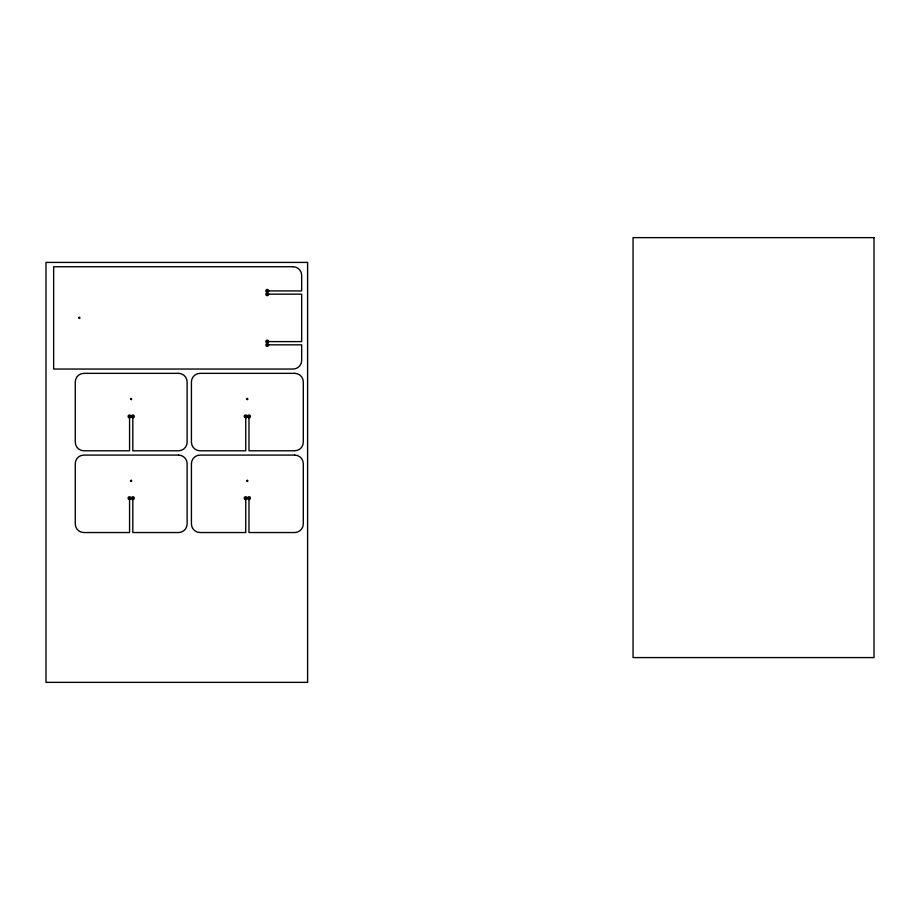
<?xml version="1.0" encoding="UTF-8"?>
<svg xmlns="http://www.w3.org/2000/svg" width="920" height="920" viewBox="0 0 920 920"><rect width="100%" height="100%" fill="white"/><g stroke="black" fill="none" stroke-linecap="round" stroke-linejoin="round"><path stroke-width="1.38" d="M78.787 317.837C80.649 320.01 79.902 315.457 78.798 317.791M130.502 399.107C132.365 401.269 131.606 396.784 130.525 399.015M130.502 480.861C132.192 483.103 131.962 478.469 130.513 480.815M246.675 399.107C248.526 401.269 247.79 396.75 246.686 399.015M246.675 480.861C248.457 483.057 247.974 478.48 246.686 480.815M874 237.636L633.052 237.636L633.052 657.581L874 657.581L874 237.636M307.602 262.418L46 262.418L46 682.364L307.602 682.364L307.602 262.418M293.055 266.731L53.659 266.731L53.659 369.046L293.055 369.046A8.602 8.602 0 0 0 301.668 360.433L301.668 344.839L267.237 344.839L267.237 341.607L301.668 341.607L301.668 294.158L267.237 294.158L267.237 290.927L301.668 290.927L301.668 275.333A8.602 8.602 0 0 0 293.055 266.731M178.526 373.347L83.858 373.347A8.602 8.602 0 0 0 75.256 381.949L75.256 442.186A8.602 8.602 0 0 0 83.858 450.788L129.57 450.788L129.57 416.369L132.813 416.369L132.813 450.788L178.526 450.788A8.602 8.602 0 0 0 187.128 442.186L187.128 381.949A8.602 8.602 0 0 0 178.526 373.347M294.688 373.347L200.031 373.347A8.602 8.602 0 0 0 191.429 381.949L191.429 442.186A8.602 8.602 0 0 0 200.031 450.788L245.743 450.788L245.743 416.369L248.986 416.369L248.986 450.788L294.688 450.788A8.602 8.602 0 0 0 303.301 442.186L303.301 381.949A8.602 8.602 0 0 0 294.688 373.347M178.526 455.089L83.858 455.089A8.602 8.602 0 0 0 75.256 463.703L75.256 523.94A8.602 8.602 0 0 0 83.858 532.542L129.57 532.542L129.57 498.122L132.813 498.122L132.813 532.542L178.526 532.542A8.602 8.602 0 0 0 187.128 523.94L187.128 463.703A8.602 8.602 0 0 0 178.526 455.089M294.688 455.089L200.031 455.089A8.602 8.602 0 0 0 191.429 463.703L191.429 523.94A8.602 8.602 0 0 0 200.031 532.542L245.743 532.542L245.743 498.122L248.986 498.122L248.986 532.542L294.688 532.542A8.602 8.602 0 0 0 303.301 523.94L303.301 463.703A8.602 8.602 0 0 0 294.688 455.089M244.95 499.318A1.38 1.38 0 0 0 247.02 498.122A1.38 1.38 0 0 0 244.95 496.926A1.38 1.38 0 0 0 244.95 499.318M248.4 499.318A1.38 1.38 0 0 0 250.458 498.122A1.38 1.38 0 0 0 248.4 496.926A1.38 1.38 0 0 0 248.4 499.318M128.788 499.318A1.38 1.38 0 0 0 130.847 498.122A1.38 1.38 0 0 0 128.788 496.926A1.38 1.38 0 0 0 128.788 499.318M132.227 499.318A1.38 1.38 0 0 0 134.285 498.122A1.38 1.38 0 0 0 132.227 496.926A1.38 1.38 0 0 0 132.227 499.318M244.95 417.565A1.38 1.38 0 0 0 247.02 416.369A1.38 1.38 0 0 0 244.95 415.184A1.38 1.38 0 0 0 244.95 417.565M248.4 417.565A1.38 1.38 0 0 0 250.458 416.369A1.38 1.38 0 0 0 248.4 415.184A1.38 1.38 0 0 0 248.4 417.565M128.788 417.565A1.38 1.38 0 0 0 130.847 416.369A1.38 1.38 0 0 0 128.788 415.184A1.38 1.38 0 0 0 128.788 417.565M132.227 417.565A1.38 1.38 0 0 0 134.285 416.369A1.38 1.38 0 0 0 132.227 415.184A1.38 1.38 0 0 0 132.227 417.565M266.558 346.138A1.38 1.38 0 0 0 268.617 344.942A1.38 1.38 0 0 0 266.558 343.758A1.38 1.38 0 0 0 266.558 346.138M266.558 342.7A1.38 1.38 0 0 0 268.617 341.504A1.38 1.38 0 0 0 266.558 340.308A1.38 1.38 0 0 0 266.558 342.7M266.466 291.962A1.38 1.38 0 0 0 268.617 290.915A1.38 1.38 0 0 0 266.639 289.582A1.38 1.38 0 0 0 266.466 291.962M266.466 295.4A1.38 1.38 0 0 0 268.617 294.365A1.38 1.38 0 0 0 266.639 293.02A1.38 1.38 0 0 0 266.466 295.4"/></g></svg>
